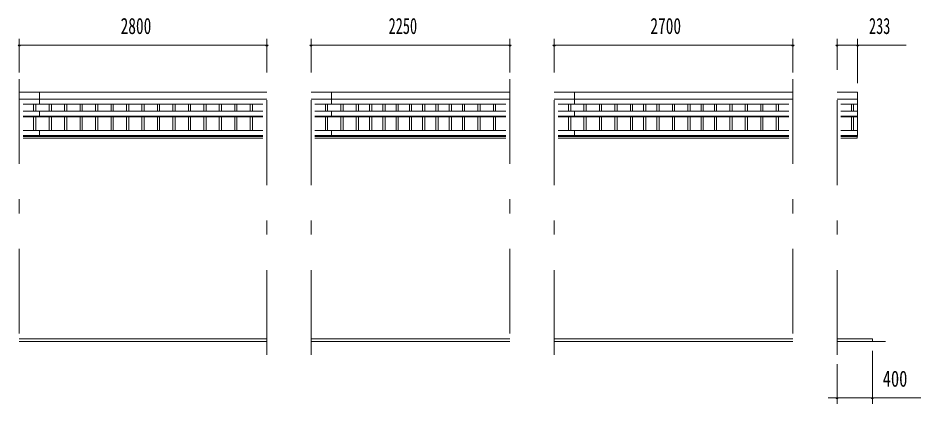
# Model space of a CAD drawing. Units: millimetres, scale not verified. Extents: x -34086 to 34091, y -14700 to 14700.
# Drawn here: x -20044 to -9831, y 2423 to 6788 of the extents above; entities that cross this region are included whole.
import ezdxf
from ezdxf.enums import TextEntityAlignment as Align

# ---------------------------------------------------------------- set-up
doc = ezdxf.new("R2010")
doc.units = ezdxf.units.MM
doc.header["$LTSCALE"] = 80
doc.linetypes.add('USER3', pattern=[24, 12, -5, 2, -5])
for name, color, linetype, lineweight in [('0-2_1-07BOLD', 7, 'Continuous', 18), ('0-3_1-27CENTER', 3, 'USER3', 18), ('0-4_1-47THIN', 4, 'Continuous', 18), ('0-5_1-57DIM', 3, 'Continuous', 18)]:
    doc.layers.add(name, color=color, linetype=linetype, lineweight=lineweight)
doc.styles.add('ＭＳ ゴシック', font='')
doc.styles.get('ＭＳ ゴシック').set_extended_font_data('MS Gothic')

msp = doc.modelspace()

# ---------------------------------------------------------------- linework, layer by layer
at = {"layer": '0-2_1-07BOLD'}
for p, q in [((-17230.22, 5947.54), (-20030.22, 5947.54)), ((-19800.21, 5947.54), (-19800.21, 5815.14)), ((-14480.22, 5947.54), (-16730.22, 5947.54)), ((-16500.21, 5947.54), (-16500.21, 5815.14)), ((-11280.21, 5947.54), (-13980.22, 5947.54)), ((-13750.22, 5947.54), (-13750.22, 5815.14)), ((-10547.22, 5947.54), (-10780.22, 5947.54)), ((-10547.22, 5947.54), (-10547.22, 5448.33)), ((-20030.22, 5870.38), (-17230.22, 5870.38)), ((-16730.22, 5870.38), (-14480.22, 5870.38)), ((-13980.22, 5870.38), (-11280.21, 5870.38)), ((-10780.22, 5870.38), (-10547.22, 5870.38)), ((-17274.76, 5815.14), (-19985.66, 5815.14)), ((-19985.66, 5735.82), (-17274.76, 5735.82)), ((-19800.21, 5735.82), (-19800.21, 5669.9)), ((-14524.77, 5815.14), (-16685.66, 5815.14)), ((-16685.66, 5735.82), (-14524.77, 5735.82)), ((-16500.21, 5735.82), (-16500.21, 5669.9)), ((-11324.77, 5815.14), (-13935.66, 5815.14)), ((-13935.66, 5735.82), (-11324.77, 5735.82)), ((-13750.22, 5735.82), (-13750.22, 5669.9)), ((-10735.67, 5815.14), (-10547.22, 5815.14)), ((-10735.67, 5735.82), (-10547.22, 5735.82)), ((-19985.66, 5678.12), (-17274.76, 5678.12)), ((-19985.66, 5669.9), (-17274.76, 5669.9)), ((-16685.66, 5678.12), (-14524.77, 5678.12)), ((-16685.66, 5669.9), (-14524.77, 5669.9)), ((-13935.66, 5678.12), (-11324.77, 5678.12)), ((-13935.66, 5669.9), (-11324.77, 5669.9)), ((-10735.67, 5678.12), (-10547.22, 5678.12)), ((-10735.67, 5669.9), (-10547.22, 5669.9)), ((-17274.76, 5515.31), (-19985.66, 5515.31)), ((-19800.21, 5515.31), (-19800.21, 5448.33)), ((-14524.77, 5515.31), (-16685.66, 5515.31)), ((-16500.21, 5515.31), (-16500.21, 5448.33)), ((-11324.77, 5515.31), (-13935.66, 5515.31)), ((-13750.22, 5515.31), (-13750.22, 5448.33)), ((-10735.67, 5515.31), (-10547.22, 5515.31)), ((-17274.76, 5460.2), (-19985.66, 5460.2)), ((-17274.76, 5448.33), (-19985.66, 5448.33)), ((-17274.76, 5427.54), (-19985.66, 5427.54)), ((-14524.77, 5460.2), (-16685.66, 5460.2)), ((-14524.77, 5448.33), (-16685.66, 5448.33)), ((-14524.77, 5427.54), (-16685.66, 5427.54)), ((-11324.77, 5460.2), (-13935.66, 5460.2)), ((-11324.77, 5448.33), (-13935.66, 5448.33)), ((-11324.77, 5427.54), (-13935.66, 5427.54)), ((-10735.67, 5460.2), (-10547.22, 5460.2)), ((-10735.67, 5448.33), (-10547.22, 5448.33)), ((-10735.67, 5427.54), (-10552.22, 5427.54)), ((-10552.22, 5448.33), (-10552.22, 5427.54)), ((-17230.22, 3157.53), (-20030.22, 3157.53)), ((-17230.22, 3127.54), (-20030.22, 3127.54)), ((-14480.22, 3157.53), (-16730.22, 3157.53)), ((-14480.22, 3127.54), (-16730.22, 3127.54)), ((-11280.21, 3157.53), (-13980.22, 3157.53)), ((-11280.21, 3127.54), (-13980.22, 3127.54)), ((-10380.22, 3157.53), (-10780.22, 3157.53)), ((-10230.22, 3127.54), (-10780.22, 3127.54)), ((-10380.22, 3157.53), (-10380.22, 3127.54))]:
    msp.add_line(p, q, dxfattribs=at)
at = {"layer": '0-3_1-27CENTER'}
for p, q in [((-20030.22, 6097.53), (-20030.22, 2977.54)), ((-17230.22, 2977.54), (-17230.22, 6097.53)), ((-16730.22, 2977.54), (-16730.22, 6097.53)), ((-14480.22, 6097.53), (-14480.22, 2977.54)), ((-13980.22, 2977.54), (-13980.22, 6097.53)), ((-11280.21, 6097.53), (-11280.21, 2977.54)), ((-10780.22, 2977.54), (-10780.22, 6097.53))]:
    msp.add_line(p, q, dxfattribs=at)
at = {"layer": '0-4_1-47THIN'}
for p, q in [((-19867.72, 5735.83), (-19867.72, 5815.14)), ((-19842.72, 5815.14), (-19842.72, 5735.83)), ((-19692.72, 5815.14), (-19692.72, 5735.83)), ((-19667.72, 5735.83), (-19667.72, 5815.14)), ((-19517.72, 5735.83), (-19517.72, 5815.14)), ((-19492.72, 5815.14), (-19492.72, 5735.83)), ((-19342.72, 5815.14), (-19342.72, 5735.83)), ((-19317.72, 5735.83), (-19317.72, 5815.14)), ((-19167.72, 5735.83), (-19167.72, 5815.14)), ((-19142.72, 5815.14), (-19142.72, 5735.83)), ((-18992.72, 5815.14), (-18992.72, 5735.83)), ((-18967.72, 5735.83), (-18967.72, 5815.14)), ((-18817.72, 5735.83), (-18817.72, 5815.14)), ((-18792.72, 5815.14), (-18792.72, 5735.83)), ((-18642.72, 5815.14), (-18642.72, 5735.83)), ((-18617.72, 5735.83), (-18617.72, 5815.14)), ((-18467.72, 5735.83), (-18467.72, 5815.14)), ((-18442.72, 5815.14), (-18442.72, 5735.83)), ((-18292.72, 5815.14), (-18292.72, 5735.83)), ((-18267.72, 5735.83), (-18267.72, 5815.14)), ((-18117.72, 5735.83), (-18117.72, 5815.14)), ((-18092.72, 5815.14), (-18092.72, 5735.83)), ((-17942.72, 5815.14), (-17942.72, 5735.83)), ((-17917.72, 5735.83), (-17917.72, 5815.14)), ((-17767.72, 5735.83), (-17767.72, 5815.14)), ((-17742.72, 5815.14), (-17742.72, 5735.83)), ((-17592.72, 5815.14), (-17592.72, 5735.83)), ((-17567.72, 5735.83), (-17567.72, 5815.14)), ((-17417.72, 5735.83), (-17417.72, 5815.14)), ((-17392.72, 5815.14), (-17392.72, 5735.83)), ((-16567.71, 5815.14), (-16567.71, 5735.83)), ((-16542.71, 5735.83), (-16542.71, 5815.14)), ((-16392.71, 5735.83), (-16392.71, 5815.14)), ((-16367.71, 5815.14), (-16367.71, 5735.83)), ((-16217.71, 5815.14), (-16217.71, 5735.83)), ((-16192.71, 5735.83), (-16192.71, 5815.14)), ((-16067.71, 5735.83), (-16067.71, 5815.14)), ((-16042.71, 5815.14), (-16042.71, 5735.83)), ((-15917.71, 5815.14), (-15917.71, 5735.83)), ((-15892.71, 5735.83), (-15892.71, 5815.14)), ((-15767.71, 5735.83), (-15767.71, 5815.14)), ((-15742.71, 5815.14), (-15742.71, 5735.83)), ((-15617.71, 5815.14), (-15617.71, 5735.83)), ((-15592.71, 5735.83), (-15592.71, 5815.14)), ((-15467.71, 5735.83), (-15467.71, 5815.14)), ((-15442.71, 5815.14), (-15442.71, 5735.83)), ((-15317.71, 5815.14), (-15317.71, 5735.83)), ((-15292.71, 5735.83), (-15292.71, 5815.14)), ((-15167.71, 5735.83), (-15167.71, 5815.14)), ((-15142.71, 5815.14), (-15142.71, 5735.83)), ((-15017.71, 5815.14), (-15017.71, 5735.83)), ((-14992.71, 5735.83), (-14992.71, 5815.14)), ((-14842.72, 5735.83), (-14842.72, 5815.14)), ((-14817.71, 5815.14), (-14817.71, 5735.83)), ((-14667.71, 5815.14), (-14667.71, 5735.83)), ((-14642.71, 5735.83), (-14642.71, 5815.14)), ((-13817.71, 5735.83), (-13817.71, 5815.14)), ((-13792.71, 5815.14), (-13792.71, 5735.83)), ((-13642.71, 5815.14), (-13642.71, 5735.83)), ((-13617.71, 5735.83), (-13617.71, 5815.14)), ((-13467.71, 5735.83), (-13467.71, 5815.14)), ((-13442.71, 5815.14), (-13442.71, 5735.83)), ((-13292.71, 5815.14), (-13292.71, 5735.83)), ((-13267.71, 5735.83), (-13267.71, 5815.14)), ((-13117.72, 5735.83), (-13117.72, 5815.14)), ((-13092.71, 5815.14), (-13092.71, 5735.83)), ((-12967.72, 5815.14), (-12967.72, 5735.83)), ((-12942.71, 5735.83), (-12942.71, 5815.14)), ((-12817.72, 5735.83), (-12817.72, 5815.14)), ((-12792.71, 5815.14), (-12792.71, 5735.83)), ((-12642.71, 5815.14), (-12642.71, 5735.83)), ((-12617.71, 5735.83), (-12617.71, 5815.14)), ((-12467.72, 5735.83), (-12467.72, 5815.14)), ((-12442.72, 5815.14), (-12442.72, 5735.83)), ((-12317.71, 5815.14), (-12317.71, 5735.83)), ((-12292.71, 5735.83), (-12292.71, 5815.14)), ((-12167.71, 5735.83), (-12167.71, 5815.14)), ((-12142.71, 5815.14), (-12142.71, 5735.83)), ((-11992.71, 5815.14), (-11992.71, 5735.83)), ((-11967.71, 5735.83), (-11967.71, 5815.14)), ((-11817.71, 5735.83), (-11817.71, 5815.14)), ((-11792.71, 5815.14), (-11792.71, 5735.83)), ((-11642.71, 5815.14), (-11642.71, 5735.83)), ((-11617.71, 5735.83), (-11617.71, 5815.14)), ((-11467.71, 5735.83), (-11467.71, 5815.14)), ((-11442.71, 5815.14), (-11442.71, 5735.83)), ((-10617.71, 5815.14), (-10617.71, 5735.83)), ((-10592.72, 5735.83), (-10592.72, 5815.14)), ((-19867.72, 5515.32), (-19867.72, 5669.9)), ((-19842.72, 5669.9), (-19842.72, 5515.32)), ((-19692.72, 5669.9), (-19692.72, 5515.32)), ((-19667.72, 5515.32), (-19667.72, 5669.9)), ((-19517.72, 5515.32), (-19517.72, 5669.9)), ((-19492.72, 5669.9), (-19492.72, 5515.32)), ((-19342.72, 5669.9), (-19342.72, 5515.32)), ((-19317.72, 5515.32), (-19317.72, 5669.9)), ((-19167.72, 5515.32), (-19167.72, 5669.9)), ((-19142.72, 5669.9), (-19142.72, 5515.32)), ((-18992.72, 5669.9), (-18992.72, 5515.32)), ((-18967.72, 5515.32), (-18967.72, 5669.9)), ((-18817.72, 5515.32), (-18817.72, 5669.9)), ((-18792.72, 5669.9), (-18792.72, 5515.32)), ((-18642.72, 5669.9), (-18642.72, 5515.32)), ((-18617.72, 5515.32), (-18617.72, 5669.9)), ((-18467.72, 5515.32), (-18467.72, 5669.9)), ((-18442.72, 5669.9), (-18442.72, 5515.32)), ((-18292.72, 5669.9), (-18292.72, 5515.32)), ((-18267.72, 5515.32), (-18267.72, 5669.9)), ((-18117.72, 5515.32), (-18117.72, 5669.9)), ((-18092.72, 5669.9), (-18092.72, 5515.32)), ((-17942.72, 5669.9), (-17942.72, 5515.32)), ((-17917.72, 5515.32), (-17917.72, 5669.9)), ((-17767.72, 5515.32), (-17767.72, 5669.9)), ((-17742.72, 5669.9), (-17742.72, 5515.32)), ((-17592.72, 5669.9), (-17592.72, 5515.32)), ((-17567.72, 5515.32), (-17567.72, 5669.9)), ((-17417.72, 5515.32), (-17417.72, 5669.9)), ((-17392.72, 5669.9), (-17392.72, 5515.32)), ((-16567.71, 5669.9), (-16567.71, 5515.32)), ((-16542.71, 5515.32), (-16542.71, 5669.9)), ((-16392.71, 5515.32), (-16392.71, 5669.9)), ((-16367.71, 5669.9), (-16367.71, 5515.32)), ((-16217.71, 5669.9), (-16217.71, 5515.32)), ((-16192.71, 5515.32), (-16192.71, 5669.9)), ((-16067.71, 5515.32), (-16067.71, 5669.9)), ((-16042.71, 5669.9), (-16042.71, 5515.32)), ((-15917.71, 5669.9), (-15917.71, 5515.32)), ((-15892.71, 5515.32), (-15892.71, 5669.9)), ((-15767.71, 5515.32), (-15767.71, 5669.9)), ((-15742.71, 5669.9), (-15742.71, 5515.32)), ((-15617.71, 5669.9), (-15617.71, 5515.32)), ((-15592.71, 5515.32), (-15592.71, 5669.9)), ((-15467.71, 5515.32), (-15467.71, 5669.9)), ((-15442.71, 5669.9), (-15442.71, 5515.32)), ((-15317.71, 5669.9), (-15317.71, 5515.32)), ((-15292.71, 5515.32), (-15292.71, 5669.9)), ((-15167.71, 5515.32), (-15167.71, 5669.9)), ((-15142.71, 5669.9), (-15142.71, 5515.32)), ((-15017.71, 5669.9), (-15017.71, 5515.32)), ((-14992.71, 5515.32), (-14992.71, 5669.9)), ((-14842.72, 5515.32), (-14842.72, 5669.9)), ((-14817.71, 5669.9), (-14817.71, 5515.32)), ((-14667.71, 5669.9), (-14667.71, 5515.32)), ((-14642.71, 5515.32), (-14642.71, 5669.9)), ((-13817.71, 5515.32), (-13817.71, 5669.9)), ((-13792.71, 5669.9), (-13792.71, 5515.32)), ((-13642.71, 5669.9), (-13642.71, 5515.32)), ((-13617.71, 5515.32), (-13617.71, 5669.9)), ((-13467.71, 5515.32), (-13467.71, 5669.9)), ((-13442.71, 5669.9), (-13442.71, 5515.32)), ((-13292.71, 5669.9), (-13292.71, 5515.32)), ((-13267.71, 5515.32), (-13267.71, 5669.9)), ((-13117.72, 5515.32), (-13117.72, 5669.9)), ((-13092.71, 5669.9), (-13092.71, 5515.32)), ((-12967.72, 5669.9), (-12967.72, 5515.32)), ((-12942.71, 5515.32), (-12942.71, 5669.9)), ((-12817.72, 5515.32), (-12817.72, 5669.9)), ((-12792.71, 5669.9), (-12792.71, 5515.32)), ((-12642.71, 5669.9), (-12642.71, 5515.32)), ((-12617.71, 5515.32), (-12617.71, 5669.9)), ((-12467.72, 5515.32), (-12467.72, 5669.9)), ((-12442.72, 5669.9), (-12442.72, 5515.32)), ((-12317.71, 5669.9), (-12317.71, 5515.32)), ((-12292.71, 5515.32), (-12292.71, 5669.9)), ((-12167.71, 5515.32), (-12167.71, 5669.9)), ((-12142.71, 5669.9), (-12142.71, 5515.32)), ((-11992.71, 5669.9), (-11992.71, 5515.32)), ((-11967.71, 5515.32), (-11967.71, 5669.9)), ((-11817.71, 5515.32), (-11817.71, 5669.9)), ((-11792.71, 5669.9), (-11792.71, 5515.32)), ((-11642.71, 5669.9), (-11642.71, 5515.32)), ((-11617.71, 5515.32), (-11617.71, 5669.9)), ((-11467.71, 5515.32), (-11467.71, 5669.9)), ((-11442.71, 5669.9), (-11442.71, 5515.32)), ((-10617.71, 5669.9), (-10617.71, 5515.32)), ((-10592.72, 5515.32), (-10592.72, 5669.9))]:
    msp.add_line(p, q, dxfattribs=at)
at = {"layer": '0-5_1-57DIM'}
for p, q in [((-20030.22, 6172.54), (-20030.22, 6552.54)), ((-17230.22, 6172.54), (-17230.22, 6552.54)), ((-16730.22, 6172.54), (-16730.22, 6552.54)), ((-14480.22, 6172.54), (-14480.22, 6552.54)), ((-13980.22, 6172.54), (-13980.22, 6552.54)), ((-11280.21, 6172.54), (-11280.21, 6552.54)), ((-10780.22, 6202.54), (-10780.22, 6552.54)), ((-10547.21, 6052.53), (-10547.21, 6552.54)), ((-20016.22, 6482.53), (-20044.22, 6482.53)), ((-20030.22, 6482.53), (-17230.22, 6482.53)), ((-17216.22, 6482.53), (-17244.22, 6482.53)), ((-16716.22, 6482.53), (-16744.22, 6482.53)), ((-16730.22, 6482.53), (-14480.22, 6482.53)), ((-14466.22, 6482.53), (-14494.22, 6482.53)), ((-13966.22, 6482.53), (-13994.22, 6482.53)), ((-13980.22, 6482.53), (-11280.21, 6482.53)), ((-11266.21, 6482.53), (-11294.21, 6482.53)), ((-10766.22, 6482.53), (-10794.22, 6482.53)), ((-9997.72, 6482.53), (-10780.22, 6482.53)), ((-10533.21, 6482.53), (-10561.21, 6482.53)), ((-10380.22, 3022.54), (-10380.22, 2422.54)), ((-10780.22, 2872.54), (-10780.22, 2422.54)), ((-10878.78, 2492.54), (-9830.72, 2492.54)), ((-10766.22, 2492.54), (-10794.22, 2492.54)), ((-10366.22, 2492.54), (-10394.22, 2492.54))]:
    msp.add_line(p, q, dxfattribs=at)
for centre in [(-20030.22, 6482.53), (-17230.22, 6482.53), (-16730.22, 6482.53), (-14480.22, 6482.53), (-13980.22, 6482.53), (-11280.21, 6482.53), (-10780.22, 6482.53), (-10547.21, 6482.53), (-10780.22, 2492.54), (-10380.22, 2492.54)]:
    msp.add_arc(centre, 14, 180, 0, dxfattribs=at)

# ---------------------------------------------------------------- texts
at = {"layer": '0-5_1-57DIM', "color": 7, "style": 'ＭＳ ゴシック'}
for s, width, p in [('2800', 0.7, (-18884, 6552.53)), ('2250', 0.65, (-15852.57, 6552.53)), ('2700', 0.7, (-12891.46, 6552.53)), ('233', 0.65, (-10418.66, 6552.54)), ('400', 0.75, (-10263.14, 2562.54))]:
    msp.add_text(s, height=182.3, dxfattribs=dict(at, width=width)).set_placement(p, align=Align.BOTTOM_LEFT)

doc.saveas('drawing.dxf')
